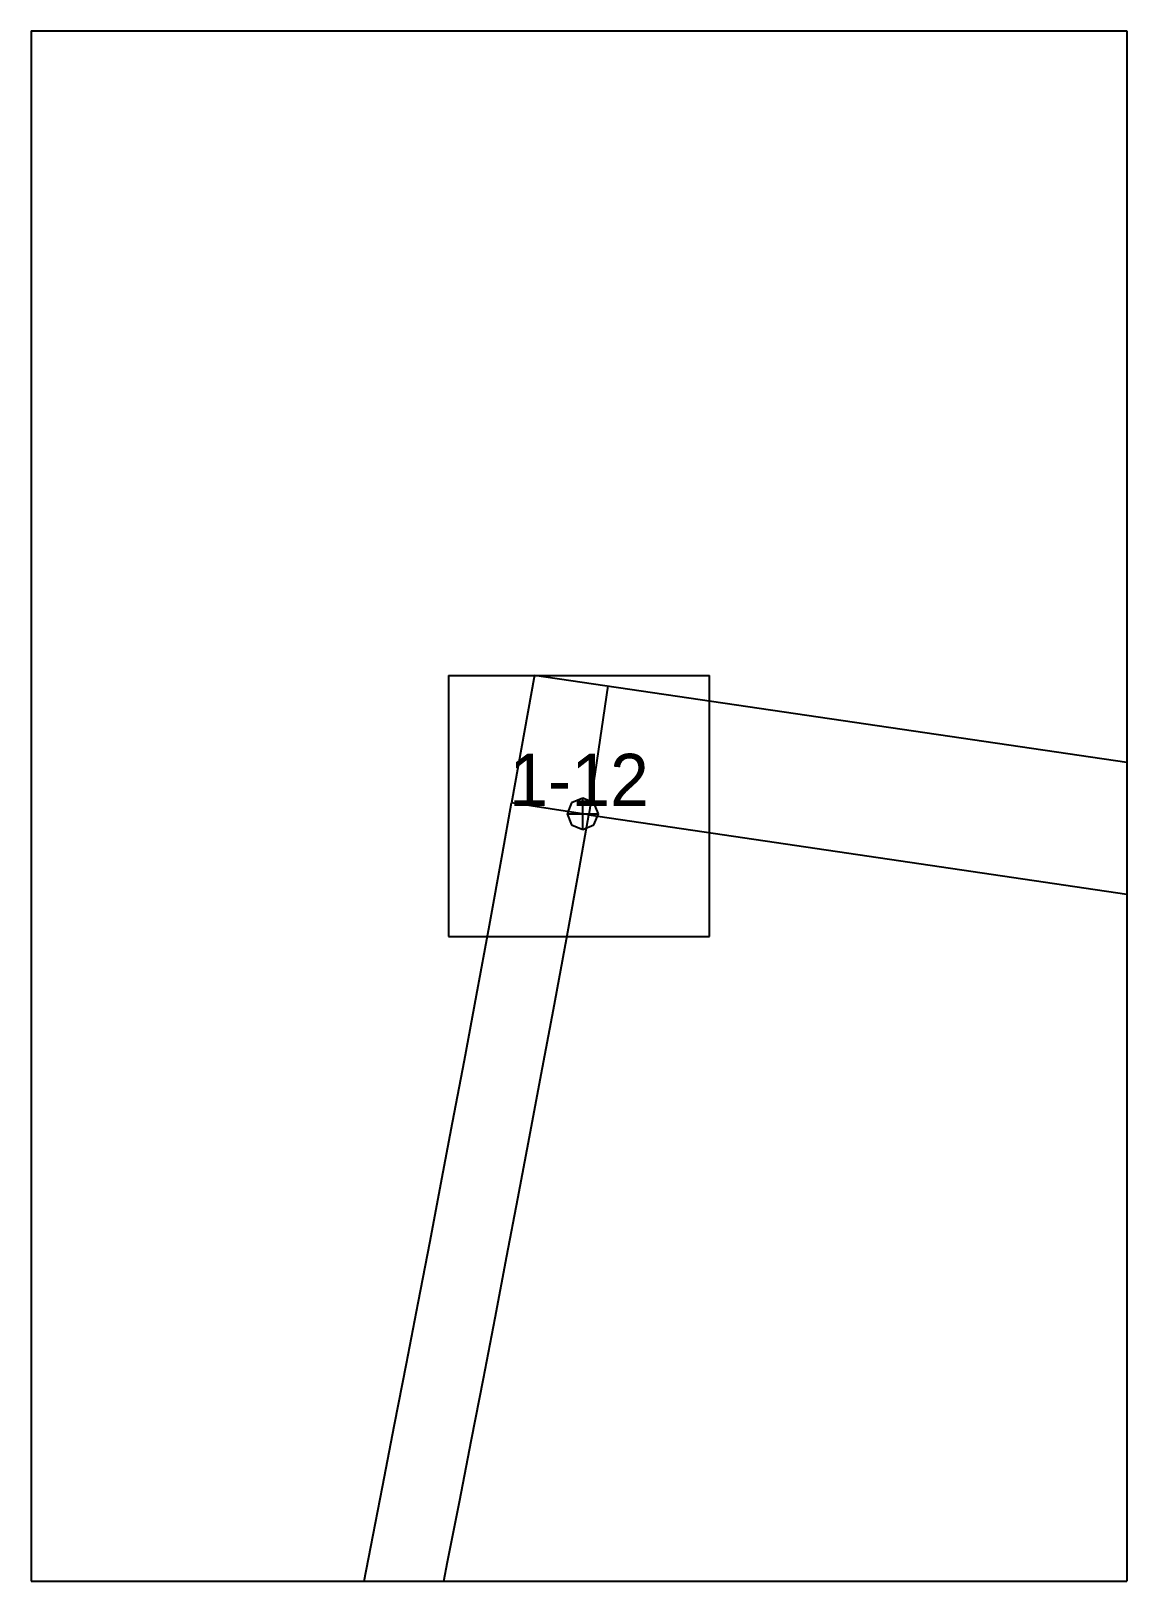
# Paper-space layout 'Plan 1-12' of a CAD drawing. Header units: metres, sheet in millimetres. Extents: x 0 to 210, y 0 to 297.
# The model-space entities are those that its viewports show. They can reach past a viewport. Long polylines and large blocks are cut down to what shows.
import ezdxf
from ezdxf.enums import TextEntityAlignment as Align

# ---------------------------------------------------------------- set-up
doc = ezdxf.new("R2010")
doc.units = ezdxf.units.M
for name, color, linetype in [('default', 7, 'Continuous'), ('TEXTLAYER', 7, 'Continuous'), ('VIEWPORTS', 7, 'Continuous')]:
    doc.layers.add(name, color=color, linetype=linetype)

msp = doc.modelspace()

# ---------------------------------------------------------------- linework, layer by layer
at = {"color": 9}
for p, q in [((2100, 0), (2310, 0)), ((2310, 0), (2310, -297)), ((2310, 0), (2520, 0)), ((2310, 0), (2310, -297)), ((2520, 0), (2520, -297)), ((2520, 0), (2730, 0)), ((2520, 0), (2520, -297)), ((2390, -123.5), (2440, -123.5)), ((2390, -123.5), (2390, -173.5)), ((2440, -173.5), (2440, -123.5)), ((2390, -173.5), (2440, -173.5)), ((2100, -297), (2310, -297)), ((2100, -297), (2310, -297)), ((2310, -297), (2520, -297)), ((2310, -297), (2310, -594)), ((2310, -297), (2520, -297)), ((2310, -297), (2310, -594)), ((2520, -297), (2730, -297)), ((2520, -297), (2520, -594)), ((2520, -297), (2730, -297)), ((2520, -297), (2520, -594))]:
    msp.add_line(p, q, dxfattribs=at)
at = {"layer": 'default', "color": 7, "linetype": 'Continuous'}
for p, q in [((2406.49, -123.4), (2402.08, -147.87)), ((2406.49, -123.4), (2790.35, -179.88)), ((2420.54, -125.47), (2416.9, -150.2)), ((2400.32, -157.62), (2402.08, -147.87)), ((2416.9, -150.2), (2402.08, -147.87)), ((2413.59, -147.87), (2412.72, -149.99)), ((2415.72, -146.99), (2413.59, -147.87)), ((2417.84, -147.87), (2415.72, -146.99)), ((2415.72, -152.99), (2415.72, -146.99)), ((2418.72, -149.99), (2417.84, -147.87)), ((2412.72, -149.99), (2413.59, -152.11)), ((2412.72, -149.99), (2418.72, -149.99)), ((2415.08, -160.28), (2416.9, -150.2)), ((2416.9, -150.2), (2770.75, -202.27)), ((2417.84, -152.11), (2418.72, -149.99)), ((2413.59, -152.11), (2415.72, -152.99)), ((2415.72, -152.99), (2417.84, -152.11)), ((2397.82, -171.34), (2400.32, -157.62)), ((2412.58, -174.03), (2415.08, -160.28)), ((2395.35, -184.77), (2397.82, -171.34)), ((2410.1, -187.48), (2412.58, -174.03)), ((2393.03, -197.22), (2395.35, -184.77)), ((2407.78, -199.96), (2410.1, -187.48)), ((2390.79, -209.13), (2393.03, -197.22)), ((2405.53, -211.91), (2407.78, -199.96)), ((2388.55, -220.93), (2390.79, -209.13)), ((2403.29, -223.73), (2405.53, -211.91)), ((2386.46, -231.88), (2388.55, -220.93)), ((2401.2, -234.69), (2403.29, -223.73)), ((2384.19, -243.73), (2386.46, -231.88)), ((2398.92, -246.56), (2401.2, -234.69)), ((2381.95, -255.33), (2384.19, -243.73)), ((2396.67, -258.17), (2398.92, -246.56)), ((2379.68, -267), (2381.95, -255.33)), ((2394.4, -269.86), (2396.67, -258.17)), ((2377.35, -278.93), (2379.68, -267)), ((2392.08, -281.8), (2394.4, -269.86)), ((2375.1, -290.47), (2377.35, -278.93)), ((2389.82, -293.35), (2392.08, -281.8)), ((2372.74, -302.49), (2375.1, -290.47)), ((2387.46, -305.37), (2389.82, -293.35))]:
    msp.add_line(p, q, dxfattribs=at)

# ---------------------------------------------------------------- texts
at = {"layer": 'TEXTLAYER', "color": 1}
msp.add_text('1-12', height=10, dxfattribs=at).set_placement((2415, -148.5), align=Align.CENTER)

psp = doc.layouts.new('Plan 1-12')

# ---------------------------------------------------------------- viewports
at = {"layer": 'VIEWPORTS'}
psp.add_viewport(center=(105, 148.5), size=(210, 297), view_center_point=(2415, -148.5), view_height=297, dxfattribs=at)

doc.saveas('drawing.dxf')
